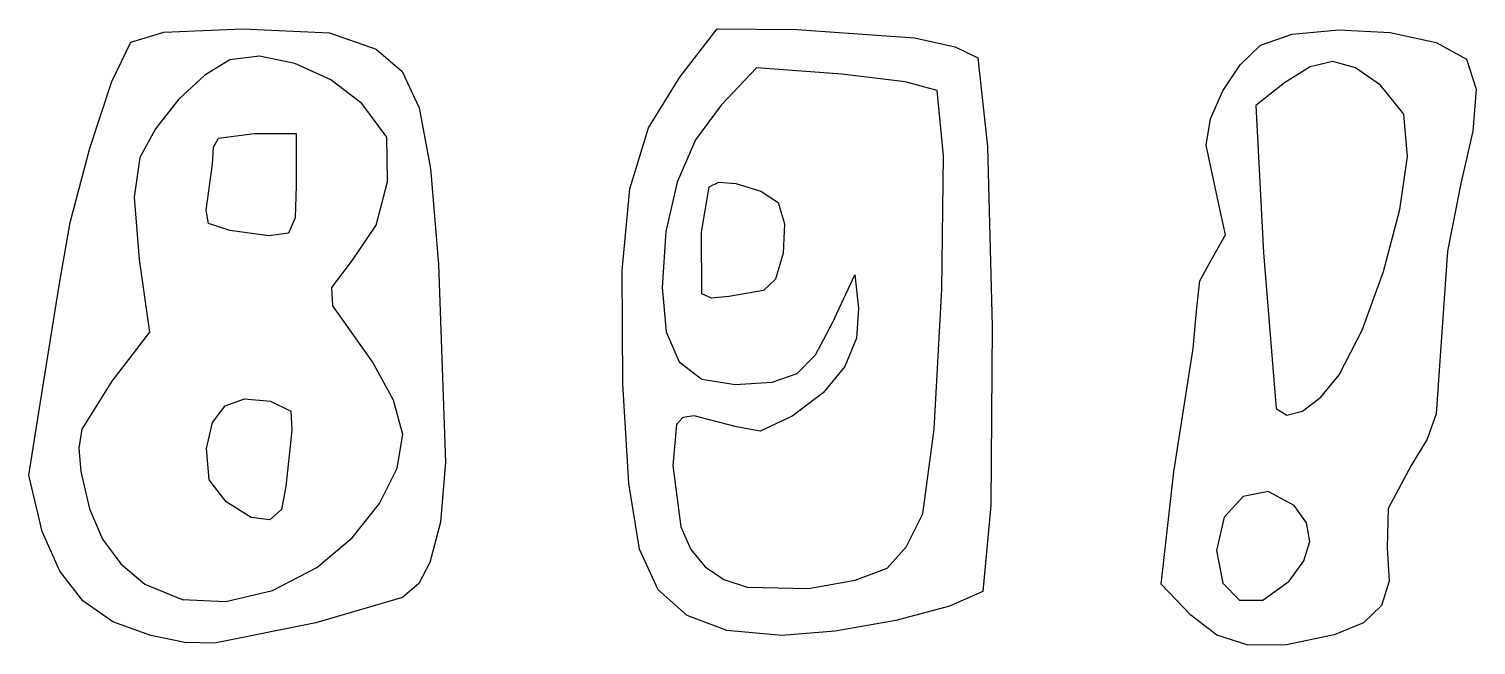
# Model space of a CAD drawing. Header units: metres. Extents: x -32.8 to -0.3, y -12.8 to 5.4.
# Drawn here: x -21.804 to -17.899, y -10.82 to -9.157 of the extents above; entities that cross this region are included whole.
import ezdxf

# ---------------------------------------------------------------- set-up
doc = ezdxf.new("R2010")
doc.units = ezdxf.units.M

msp = doc.modelspace()

# ---------------------------------------------------------------- linework, layer by layer
at = {"layer": '1', "color": 3}
for p, q in [((-21.528179, -9.192507), (-21.439307, -9.165971)), ((-21.439307, -9.165971), (-21.227592, -9.157335)), ((-21.227592, -9.157335), (-20.99228, -9.168197)), ((-20.99228, -9.168197), (-20.867068, -9.211595)), ((-20.047577, -9.287042), (-19.946441, -9.157229)), ((-19.946441, -9.157229), (-19.731494, -9.158458)), ((-19.731494, -9.158458), (-19.413779, -9.18127)), ((-18.480318, -9.201275), (-18.394942, -9.171024)), ((-18.394942, -9.171024), (-18.26952, -9.159472)), ((-18.26952, -9.159472), (-18.131082, -9.167027)), ((-18.131082, -9.167027), (-18.006659, -9.1941)), ((-21.579509, -9.298738), (-21.528179, -9.192507)), ((-20.867068, -9.211595), (-20.796546, -9.272558)), ((-19.413779, -9.18127), (-19.304268, -9.205436)), ((-19.304268, -9.205436), (-19.243427, -9.235616)), ((-18.535362, -9.253803), (-18.480318, -9.201275)), ((-18.006659, -9.1941), (-17.924685, -9.238744)), ((-21.261672, -9.240667), (-21.329001, -9.281647)), ((-21.181779, -9.230878), (-21.261672, -9.240667)), ((-21.086034, -9.250517), (-21.181779, -9.230878)), ((-20.988989, -9.294763), (-21.086034, -9.250517)), ((-19.243427, -9.235616), (-19.217448, -9.474106)), ((-18.285201, -9.245392), (-18.346551, -9.259103)), ((-18.224408, -9.262079), (-18.285201, -9.245392)), ((-17.924685, -9.238744), (-17.898993, -9.320094)), ((-21.329001, -9.281647), (-21.399922, -9.347973)), ((-20.796546, -9.272558), (-20.750494, -9.37038)), ((-20.131788, -9.423746), (-20.047577, -9.287042)), ((-19.840689, -9.261784), (-19.935793, -9.362624)), ((-19.609959, -9.279576), (-19.840689, -9.261784)), ((-19.439292, -9.299857), (-19.609959, -9.279576)), ((-18.582412, -9.323958), (-18.535362, -9.253803)), ((-18.346551, -9.259103), (-18.41545, -9.303043)), ((-18.157181, -9.309335), (-18.224408, -9.262079)), ((-21.639492, -9.47927), (-21.579509, -9.298738)), ((-20.905197, -9.358793), (-20.988989, -9.294763)), ((-19.352969, -9.32363), (-19.439292, -9.299857)), ((-19.336188, -9.500091), (-19.352969, -9.32363)), ((-18.615223, -9.400284), (-18.582412, -9.323958)), ((-18.41545, -9.303043), (-18.493187, -9.364191)), ((-18.094259, -9.387287), (-18.157181, -9.309335)), ((-17.898993, -9.320094), (-17.907279, -9.432784)), ((-21.399922, -9.347973), (-21.462339, -9.426503)), ((-20.838143, -9.449557), (-20.905197, -9.358793)), ((-20.750494, -9.37038), (-20.720501, -9.533967)), ((-19.935793, -9.362624), (-20.004987, -9.456541)), ((-18.493187, -9.364191), (-18.472833, -9.761655)), ((-18.627547, -9.471324), (-18.615223, -9.400284)), ((-18.08419, -9.501129), (-18.094259, -9.387287)), ((-21.462339, -9.426503), (-21.504155, -9.504094)), ((-21.291932, -9.451654), (-21.19577, -9.439451)), ((-21.19577, -9.439451), (-21.082881, -9.439451)), ((-21.082881, -9.439451), (-21.082881, -9.580562)), ((-20.181911, -9.588355), (-20.131788, -9.423746)), ((-17.907279, -9.432784), (-17.939681, -9.574094)), ((-21.691962, -9.679382), (-21.639492, -9.47927)), ((-21.308659, -9.52181), (-21.305914, -9.476343)), ((-21.305914, -9.476343), (-21.291932, -9.451654)), ((-20.836248, -9.569944), (-20.838143, -9.449557)), ((-20.004987, -9.456541), (-20.054828, -9.570583)), ((-19.217448, -9.474106), (-19.205046, -9.959598)), ((-18.594026, -9.626925), (-18.627547, -9.471324)), ((-21.504155, -9.504094), (-21.519898, -9.611446)), ((-21.324988, -9.646721), (-21.308659, -9.52181)), ((-19.34085, -9.859965), (-19.336188, -9.500091)), ((-18.104485, -9.644944), (-18.08419, -9.501129)), ((-20.720501, -9.533967), (-20.698158, -9.792229)), ((-21.082881, -9.580562), (-21.084977, -9.667222)), ((-20.866344, -9.687164), (-20.836248, -9.569944)), ((-20.203205, -9.809257), (-20.181911, -9.588355)), ((-20.054828, -9.570583), (-20.084978, -9.703713)), ((-19.988858, -9.705743), (-19.968082, -9.583588)), ((-19.968082, -9.583588), (-19.942517, -9.570698)), ((-19.942517, -9.570698), (-19.896085, -9.574757)), ((-19.896085, -9.574757), (-19.829108, -9.594636)), ((-19.829108, -9.594636), (-19.782367, -9.625656)), ((-17.939681, -9.574094), (-17.97611, -9.757407)), ((-21.519898, -9.611446), (-21.506065, -9.779168)), ((-19.782367, -9.625656), (-19.764785, -9.683052)), ((-18.57544, -9.712928), (-18.594026, -9.626925)), ((-21.720752, -9.844353), (-21.691962, -9.679382)), ((-21.319027, -9.682185), (-21.324988, -9.646721)), ((-21.261488, -9.701245), (-21.319027, -9.682185)), ((-21.084977, -9.667222), (-21.103355, -9.708054)), ((-19.764785, -9.683052), (-19.768757, -9.762307)), ((-18.148346, -9.811621), (-18.104485, -9.644944)), ((-21.156147, -9.715311), (-21.261488, -9.701245)), ((-21.103355, -9.708054), (-21.156147, -9.715311)), ((-20.930697, -9.78129), (-20.866344, -9.687164)), ((-20.084978, -9.703713), (-20.095103, -9.854891)), ((-19.988044, -9.872299), (-19.988858, -9.705743)), ((-18.610497, -9.77487), (-18.57544, -9.712928)), ((-17.97611, -9.757407), (-17.991289, -9.975674)), ((-21.506065, -9.779168), (-21.478222, -9.975487)), ((-20.986393, -9.854938), (-20.930697, -9.78129)), ((-20.698158, -9.792229), (-20.679741, -10.327341)), ((-19.768757, -9.762307), (-19.789247, -9.832616)), ((-18.644154, -9.837), (-18.610497, -9.77487)), ((-18.472833, -9.761655), (-18.438604, -10.181847)), ((-20.200928, -10.114842), (-20.203205, -9.809257)), ((-19.789247, -9.832616), (-19.821215, -9.86317)), ((-19.634972, -9.950432), (-19.575451, -9.820451)), ((-19.575451, -9.820451), (-19.565494, -9.910615)), ((-18.652114, -9.909965), (-18.644154, -9.837)), ((-18.206187, -9.970476), (-18.148346, -9.811621)), ((-21.777122, -10.19171), (-21.720752, -9.844353)), ((-20.983311, -9.90469), (-20.986393, -9.854938)), ((-20.095103, -9.854891), (-20.084025, -9.97436)), ((-19.96171, -9.88423), (-19.988044, -9.872299)), ((-19.821215, -9.86317), (-19.915529, -9.87974)), ((-19.361297, -10.237158), (-19.34085, -9.859965)), ((-20.876465, -10.05595), (-20.983311, -9.90469)), ((-19.915529, -9.87974), (-19.96171, -9.88423)), ((-19.565494, -9.910615), (-19.570309, -9.991537)), ((-18.661962, -10.019306), (-18.652114, -9.909965)), ((-19.681127, -10.036871), (-19.634972, -9.950432)), ((-21.478222, -9.975487), (-21.579581, -10.108274)), ((-20.084025, -9.97436), (-20.049158, -10.055658)), ((-19.570309, -9.991537), (-19.602332, -10.068227)), ((-19.205046, -9.959598), (-19.208515, -10.443133)), ((-18.26842, -10.090824), (-18.206187, -9.970476)), ((-17.991289, -9.975674), (-18.006178, -10.196006)), ((-18.714329, -10.352217), (-18.661962, -10.019306)), ((-20.819673, -10.15946), (-20.876465, -10.05595)), ((-20.049158, -10.055658), (-19.988052, -10.102046)), ((-19.730784, -10.087338), (-19.681127, -10.036871)), ((-19.602332, -10.068227), (-19.660589, -10.139095)), ((-21.579581, -10.108274), (-21.660678, -10.237283)), ((-19.988052, -10.102046), (-19.898255, -10.116785)), ((-19.898255, -10.116785), (-19.798356, -10.110941)), ((-19.798356, -10.110941), (-19.730784, -10.087338)), ((-18.31785, -10.151085), (-18.26842, -10.090824)), ((-20.185339, -10.384315), (-20.200928, -10.114842)), ((-19.660589, -10.139095), (-19.744111, -10.202554)), ((-18.366895, -10.188592), (-18.31785, -10.151085)), ((-21.308375, -10.219097), (-21.274087, -10.174316)), ((-21.274087, -10.174316), (-21.221947, -10.155218)), ((-21.221947, -10.155218), (-21.152165, -10.161959)), ((-21.152165, -10.161959), (-21.096529, -10.188926)), ((-21.096529, -10.188926), (-21.094268, -10.240375)), ((-20.794647, -10.251878), (-20.819673, -10.15946)), ((-18.438604, -10.181847), (-18.409249, -10.19997)), ((-18.409249, -10.19997), (-18.366895, -10.188592)), ((-21.803546, -10.361426), (-21.777122, -10.19171)), ((-21.324602, -10.289407), (-21.308375, -10.219097)), ((-20.056707, -10.22468), (-20.066465, -10.335507)), ((-20.039105, -10.205973), (-20.056707, -10.22468)), ((-20.008581, -10.201451), (-20.039105, -10.205973)), ((-19.894557, -10.231274), (-20.008581, -10.201451)), ((-19.744111, -10.202554), (-19.830734, -10.242746)), ((-18.006178, -10.196006), (-18.030858, -10.26409)), ((-21.660678, -10.237283), (-21.669279, -10.289014)), ((-21.094268, -10.240375), (-21.110718, -10.391951)), ((-20.810074, -10.342281), (-20.794647, -10.251878)), ((-19.830734, -10.242746), (-19.894557, -10.231274)), ((-19.391871, -10.465576), (-19.361297, -10.237158)), ((-18.030858, -10.26409), (-18.07425, -10.335437)), ((-21.669279, -10.289014), (-21.663257, -10.351649)), ((-21.317314, -10.374508), (-21.324602, -10.289407)), ((-20.85755, -10.437884), (-20.810074, -10.342281)), ((-20.679741, -10.327341), (-20.693084, -10.488452)), ((-20.066465, -10.335507), (-20.044982, -10.500981)), ((-18.07425, -10.335437), (-18.13603, -10.451965)), ((-21.767913, -10.513958), (-21.803546, -10.361426)), ((-21.663257, -10.351649), (-21.640135, -10.452802)), ((-21.27134, -10.433657), (-21.317314, -10.374508)), ((-20.156117, -10.560985), (-20.185339, -10.384315)), ((-18.748472, -10.655642), (-18.714329, -10.352217)), ((-21.110718, -10.391951), (-21.121852, -10.45445)), ((-18.527479, -10.418984), (-18.578935, -10.474804)), ((-18.459534, -10.40569), (-18.527479, -10.418984)), ((-18.389674, -10.443356), (-18.459534, -10.40569)), ((-21.640135, -10.452802), (-21.605137, -10.534609)), ((-21.203852, -10.475741), (-21.27134, -10.433657)), ((-21.121852, -10.45445), (-21.153459, -10.482526)), ((-20.931618, -10.530251), (-20.85755, -10.437884)), ((-19.208515, -10.443133), (-19.230151, -10.675752)), ((-18.35663, -10.490297), (-18.389674, -10.443356)), ((-18.13603, -10.451965), (-18.138493, -10.558127)), ((-21.153459, -10.482526), (-21.203852, -10.475741)), ((-20.693084, -10.488452), (-20.722007, -10.597055)), ((-20.044982, -10.500981), (-20.017892, -10.562047)), ((-19.435331, -10.553726), (-19.391871, -10.465576)), ((-18.578935, -10.474804), (-18.599325, -10.564712)), ((-18.347838, -10.540375), (-18.35663, -10.490297)), ((-21.720561, -10.620916), (-21.767913, -10.513958)), ((-21.605137, -10.534609), (-21.55602, -10.601026)), ((-21.026824, -10.610942), (-20.931618, -10.530251)), ((-18.363263, -10.593026), (-18.347838, -10.540375)), ((-20.106047, -10.670929), (-20.156117, -10.560985)), ((-20.017892, -10.562047), (-19.97929, -10.609224)), ((-19.487507, -10.612733), (-19.435331, -10.553726)), ((-18.599325, -10.564712), (-18.582194, -10.653103)), ((-18.138493, -10.558127), (-18.133665, -10.647419)), ((-21.55602, -10.601026), (-21.49054, -10.656005)), ((-21.146693, -10.673194), (-21.026824, -10.610942)), ((-20.722007, -10.597055), (-20.75126, -10.654104)), ((-19.97929, -10.609224), (-19.928715, -10.642927)), ((-19.574172, -10.644564), (-19.487507, -10.612733)), ((-18.402869, -10.647685), (-18.363263, -10.593026)), ((-21.658068, -10.701162), (-21.720561, -10.620916)), ((-21.49054, -10.656005), (-21.390466, -10.696883)), ((-20.75126, -10.654104), (-20.795352, -10.691306)), ((-19.928715, -10.642927), (-19.865707, -10.663576)), ((-19.700552, -10.667376), (-19.574172, -10.644564)), ((-18.668618, -10.738991), (-18.748472, -10.655642)), ((-18.582194, -10.653103), (-18.537269, -10.699129)), ((-18.474259, -10.698689), (-18.402869, -10.647685)), ((-18.133665, -10.647419), (-18.154212, -10.713364)), ((-21.390466, -10.696883), (-21.271879, -10.702227)), ((-21.271879, -10.702227), (-21.146693, -10.673194)), ((-20.795352, -10.691306), (-21.02931, -10.759787)), ((-20.027916, -10.740225), (-20.106047, -10.670929)), ((-19.865707, -10.663576), (-19.700552, -10.667376)), ((-19.230151, -10.675752), (-19.319324, -10.715284)), ((-21.57715, -10.757832), (-21.658068, -10.701162)), ((-19.319324, -10.715284), (-19.464416, -10.753622)), ((-18.537269, -10.699129), (-18.474259, -10.698689)), ((-18.154212, -10.713364), (-18.202816, -10.760339)), ((-21.474526, -10.794059), (-21.57715, -10.757832)), ((-21.02931, -10.759787), (-21.303045, -10.815313)), ((-19.920577, -10.780889), (-20.027916, -10.740225)), ((-19.464416, -10.753622), (-19.627938, -10.782591)), ((-18.597992, -10.793513), (-18.668618, -10.738991)), ((-18.202816, -10.760339), (-18.282157, -10.792726)), ((-21.382866, -10.812844), (-21.474526, -10.794059)), ((-21.303045, -10.815313), (-21.382866, -10.812844)), ((-19.772399, -10.794012), (-19.920577, -10.780889)), ((-19.627938, -10.782591), (-19.772399, -10.794012)), ((-18.513955, -10.820098), (-18.597992, -10.793513)), ((-18.282157, -10.792726), (-18.410634, -10.819564)), ((-18.410634, -10.819564), (-18.513955, -10.820098))]:
    msp.add_line(p, q, dxfattribs=at)

doc.saveas('drawing.dxf')
